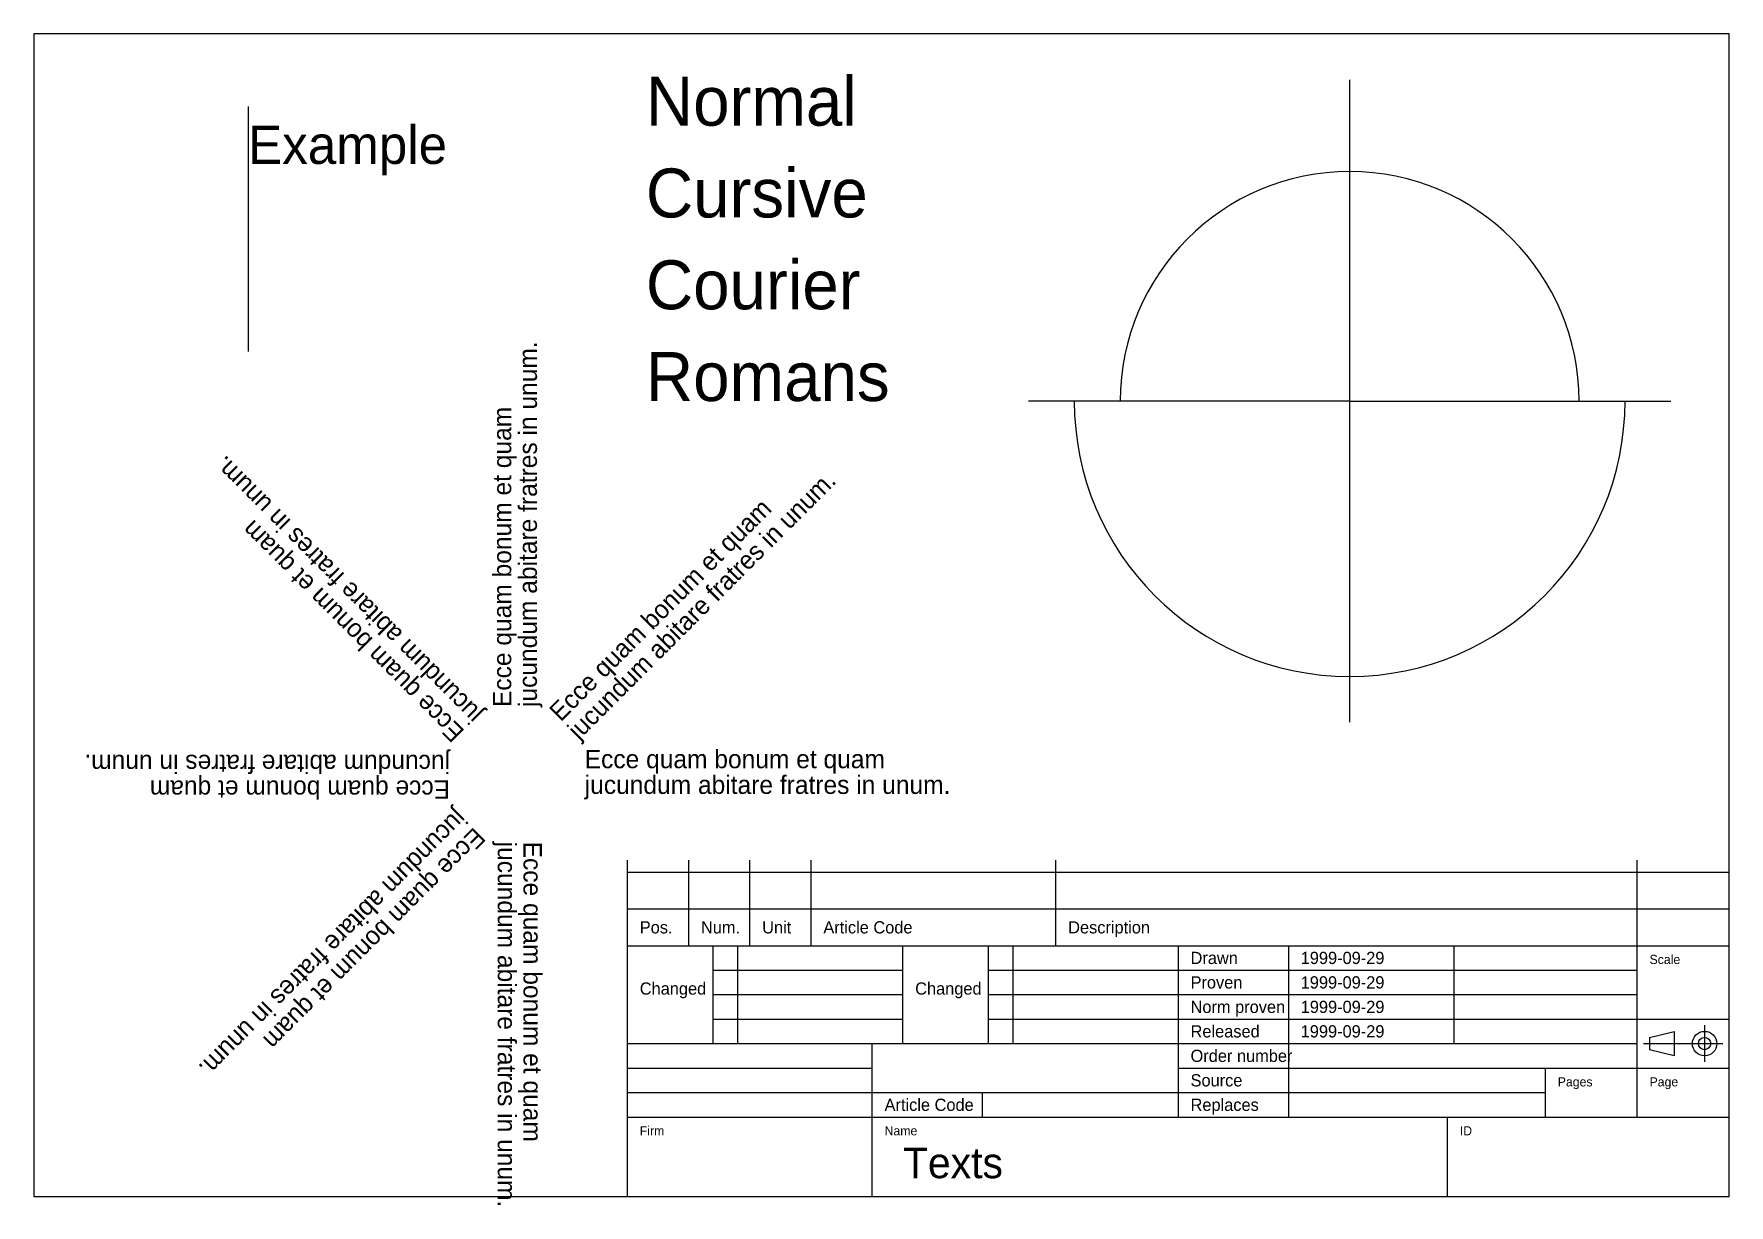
# Model space of a CAD drawing. Header units: millimetres. Extents: x 10 to 287, y 9 to 200.
import ezdxf

# ---------------------------------------------------------------- set-up
doc = ezdxf.new("R2010")
doc.units = ezdxf.units.MM
doc.layers.add('border', color=7, linetype='CONTINUOUS')
doc.layers.add('default', color=7, linetype='CONTINUOUS')

msp = doc.modelspace()

# ---------------------------------------------------------------- linework, layer by layer
at = {"layer": 'border', "color": 0, "linetype": 'CONTINUOUS'}
for p, q in [((10, 200), (10, 10)), ((287, 200), (10, 200)), ((287.000031, 10.000061), (287, 200)), ((107.000031, 10.000061), (107.000031, 65.000023)), ((117.000031, 51.000019), (117.000031, 65.000023)), ((127.000031, 51.000019), (127.000031, 65.000023)), ((137.000031, 51.000019), (137.000031, 65.000023)), ((177.000031, 51.000019), (177.000031, 65.000023)), ((272.000031, 23.000058), (272.000031, 65.000057)), ((107.000031, 63.000015), (287.000031, 63.000061)), ((107.000031, 57.000015), (287.000031, 57.000061)), ((107.000031, 51.000015), (287.000031, 51.000061)), ((121.000031, 35.000025), (121.000031, 51.000015)), ((125.000031, 35.000027), (125.000031, 51.000019)), ((152.000031, 35.000034), (152.000031, 51.000027)), ((166.000031, 35.000034), (166.000031, 51.000027)), ((170.000031, 35.000034), (170.000031, 51.000027)), ((197.000031, 51.000038), (197.000031, 23.000043)), ((215.000031, 51.000042), (215.000031, 23.000043)), ((242.000031, 51.000042), (242.000015, 35.000051)), ((121.000031, 47.000023), (152.000031, 47.000031)), ((166.000031, 47.000031), (272.000031, 47.000057)), ((121.000031, 43.000023), (152.000031, 43.000031)), ((166.000031, 43.000031), (272.000031, 43.000057)), ((121.000031, 39.000025), (152.000031, 39.000032)), ((166.000031, 39.000032), (272.000031, 39.000057)), ((272.000031, 39.000057), (287.000031, 39.000061)), ((274, 36), (278, 37)), ((278, 37), (278, 33)), ((107.000031, 35.000025), (272.000031, 35.000057)), ((147.000031, 10.000061), (147.000031, 35.000032)), ((274, 36), (274, 34)), ((278, 33), (274, 34)), ((107.000031, 31.000025), (147.000031, 31.000032)), ((197.000031, 31.000042), (287.000031, 31.000059)), ((257.000031, 23.000058), (257.000031, 31.000053)), ((107.000031, 27.000025), (147.000031, 27.000032)), ((147.000031, 27.000032), (197.000031, 27.000042)), ((165.000031, 23.000036), (165.000031, 27.000036)), ((197.000031, 27.000042), (257.000031, 27.000053)), ((107.000031, 23.000025), (287.000031, 23.000061)), ((241.000031, 10.000061), (241.000031, 23.000051)), ((10, 10), (287.000031, 10.000061))]:
    msp.add_line(p, q, dxfattribs=at)
at = {"layer": 'border', "color": 0}
for p, q in [((283, 38), (283, 32)), ((273, 35), (286, 35))]:
    msp.add_line(p, q, dxfattribs=at)
at = {"layer": 'border', "color": 0, "linetype": 'CONTINUOUS'}
for radius in [2, 1]:
    msp.add_circle((283, 35), radius, dxfattribs=at)
at = {"layer": 'default', "color": 12}
for p, q in [((225, 140), (225, 192.5)), ((45, 188.125), (45, 148.125)), ((225, 140), (172.5, 140)), ((225, 87.5), (225, 140)), ((225, 140), (277.5, 140))]:
    msp.add_line(p, q, dxfattribs=at)
for radius, start, end in [(37.5, 0, 180), (45, 180, 0)]:
    msp.add_arc((225, 140), radius, start, end, dxfattribs=at)

# ---------------------------------------------------------------- texts
at = {"layer": 'border', "color": 0, "linetype": 'CONTINUOUS'}
for s, height, p in [('Pos.', 2, (109, 53)), ('Num.', 2, (119, 53)), ('Unit', 2, (129, 53)), ('Article Code', 2, (139, 53)), ('Description', 2, (179, 53)), ('Drawn', 2, (199, 48)), ('1999-09-29', 2, (217, 48)), ('Scale', 1.5, (273.999969, 47.99995)), ('Changed', 2, (109, 43)), ('Changed', 2, (154, 43)), ('Proven', 2, (199, 44)), ('1999-09-29', 2, (217, 44)), ('Norm proven', 2, (199, 40)), ('1999-09-29', 2, (217, 40)), ('Released', 2, (199, 36)), ('1999-09-29', 2, (217, 36)), ('Order number', 2, (199, 32)), ('Source', 2, (199, 28)), ('Pages', 1.5, (258.999969, 27.99995)), ('Page', 1.5, (273.999969, 27.99995)), ('Article Code', 2, (149, 24)), ('Replaces', 2, (199, 24)), ('Firm', 1.5, (109, 20)), ('Name', 1.5, (149, 20)), ('ID', 1.5, (243, 20))]:
    msp.add_text(s, height=height, dxfattribs=at).set_placement(p)
at = {"layer": 'default', "color": 1, "linetype": 'CONTINUOUS'}
for s, p in [('Normal', (110, 185)), ('Cursive', (110, 170)), ('Courier', (110, 155)), ('Romans', (110, 140))]:
    msp.add_text(s, height=8, dxfattribs=at).set_placement(p)
at = {"layer": 'default', "color": 0, "linetype": 'CONTINUOUS'}
for s, height, p in [('Example', 6.25, (45, 178.75)), ('Ecce quam bonum et quam', 3, (100, 80)), ('jucundum abitare fratres in unum.', 3, (100, 75.800003)), ('Texts', 5, (152, 13))]:
    msp.add_text(s, height=height, dxfattribs=at).set_placement(p)
for s, rotation, p in [('jucundum abitare fratres in unum.', 90, (92.199997, 90)), ('Ecce quam bonum et quam', 90, (88, 90)), ('jucundum abitare fratres in unum.', 135, (83.484566, 89.040916)), ('jucundum abitare fratres in unum.', 45, (99.040916, 84.515434)), ('Ecce quam bonum et quam', 45, (96.071068, 87.485283)), ('Ecce quam bonum et quam', 135, (80.514717, 86.071068)), ('jucundum abitare fratres in unum.', 180, (78, 82.199997)), ('Ecce quam bonum et quam', 180, (78, 78)), ('jucundum abitare fratres in unum.', 225, (78.959084, 73.484566)), ('Ecce quam bonum et quam', 225, (81.928932, 70.514717)), ('jucundum abitare fratres in unum.', 270, (85.800003, 68)), ('Ecce quam bonum et quam', 270, (90, 68))]:
    msp.add_text(s, height=3, rotation=rotation, dxfattribs=at).set_placement(p)

doc.saveas('drawing.dxf')
